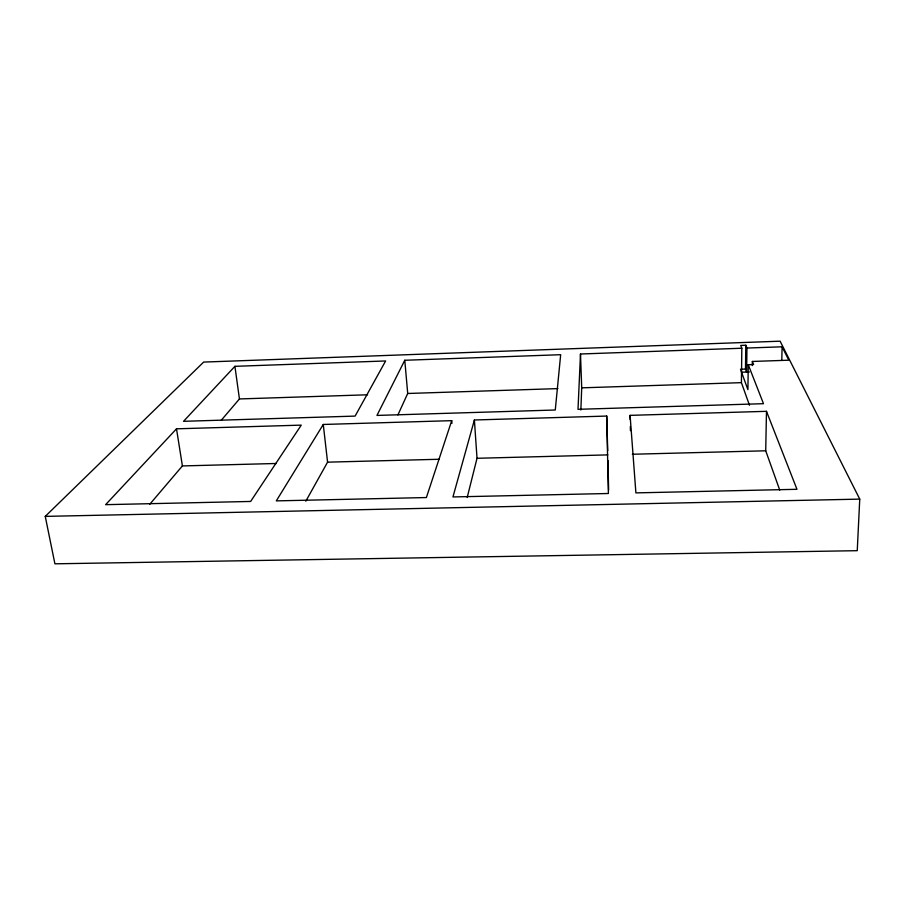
<?xml version="1.0" encoding="UTF-8"?>
<svg xmlns="http://www.w3.org/2000/svg" width="905" height="905" viewBox="0 0 905 905"><rect width="100%" height="100%" fill="white"/><g stroke="black" fill="none" stroke-linecap="round" stroke-linejoin="round"><path stroke-width="1.36" d="M749.487 405.282L741.421 382.657L741.817 348.233L740.72 345.427L745.799 345.235L746.942 348.052L746.625 372.046L745.494 369.07L745.799 345.235M746.942 348.052L782.101 346.796L788.832 360.201L752.36 361.457L753.605 364.523L748.254 364.704L747.915 389.625L740.81 370.224M752.304 365.586L752.36 361.457M779.748 490.125L765.721 450.792L766.478 411.323L630.084 415.361L630.174 419.535M781.796 360.167L782.101 346.796M580.863 410.022L581.711 387.838L580.49 354.002L741.817 348.233M580.49 354.002L578.012 409.32L763.492 403.687L748.254 364.704M859.75 499.119L857.25 550.681L54.911 563.815L45.25 516.382L203.659 362.079L780.11 341.185L859.75 499.119L45.25 516.382M467.184 497.512L477.026 458.281L474.39 419.988L606.723 416.062L607.719 450.724M474.39 419.988L452.952 496.947L608.386 493.497L606.723 416.062M451.719 420.655L426.391 497.546L276.297 500.884L323.266 424.468L451.719 420.655L451.923 423.382M397.906 414.931L407.714 393.483L404.784 360.269L560.67 354.703L555.274 410.01L376.955 415.429L404.784 360.269M305.788 501.212L327.576 462.161L323.266 424.468M149.721 504.311L182.403 465.928L276.353 463.484M221.182 420.373L239.44 398.947L367.611 394.784M176.509 428.823L105.614 504.673L250.64 501.449L301.252 425.124L176.509 428.823L182.403 465.928M234.915 366.333L183.534 421.311L355.099 416.096L385.632 360.959L234.915 366.333L239.44 398.947M740.448 369.24L745.494 369.07M741.534 372.215L749.419 371.944M407.714 393.483L557.876 388.607M581.711 387.838L741.421 382.657M327.576 462.161L439.072 459.265M477.026 458.281L607.843 454.887M632.335 454.253L765.721 450.792M766.478 411.323L796.966 489.3L635.898 492.886L630.084 415.361M607.968 460.521L608.624 490.125M630.333 426.481L630.423 430.656"/></g></svg>
